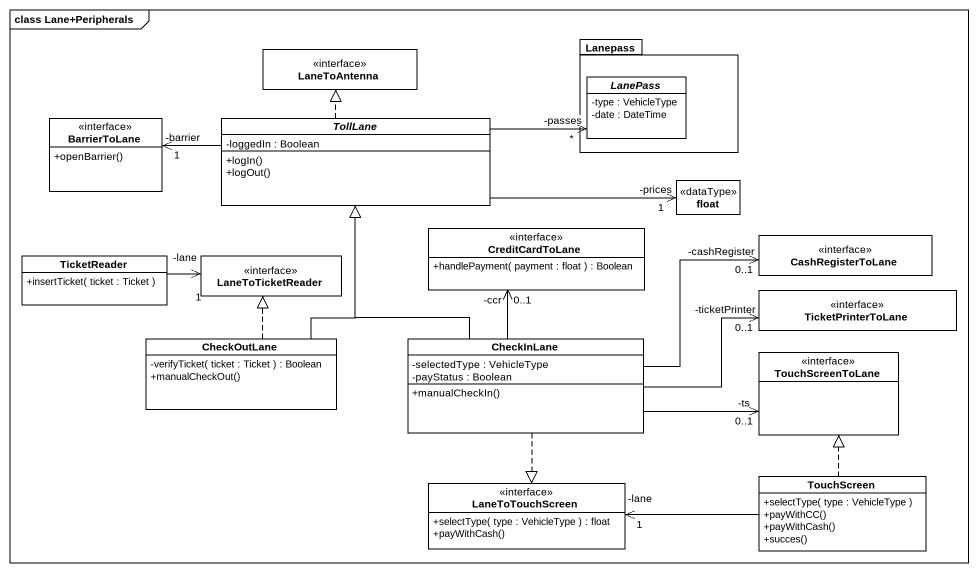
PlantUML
@startuml
mainframe class Lane+Peripherals
hide circle
hide empty members
skinparam classAttributeIconSize 0
package Lanepass {
  abstract class LanePass {
    -type : VehicleType
    -date : DateTime
  }
}
interface LaneToAntenna
interface BarrierToLane {
  +openBarrier()
}
abstract class TollLane {
  -loggedIn : Boolean
  +logIn()
  +logOut()
}
class float <<dataType>>
class TicketReader {
  +insertTicket( ticket : Ticket )
}
interface LaneToTicketReader
interface CreditCardToLane {
  +handlePayment( payment : float ) : Boolean
}
interface CashRegisterToLane
interface TicketPrinterToLane
class CheckOutLane {
  -verifyTicket( ticket : Ticket ) : Boolean
  +manualCheckOut()
}
class CheckInLane {
  -selectedType : VehicleType
  -payStatus : Boolean
  +manualCheckIn()
}
interface TouchScreenToLane
interface LaneToTouchScreen {
  +selectType( type : VehicleType ) : float
  +payWithCash()
}
class TouchScreen {
  +selectType( type : VehicleType )
  +payWithCC()
  +payWithCash()
  +succes()
}
TollLane .up.|> LaneToAntenna
TollLane -right-> "-passes\n*" LanePass
TollLane -left-> "1\n-barrier" BarrierToLane
TollLane -right-> "-prices\n1" float
TicketReader -right-> "-lane\n1" LaneToTicketReader
CheckOutLane -up-|> TollLane
CheckOutLane .up.|> LaneToTicketReader
CheckInLane -up-|> TollLane
CheckInLane -up-> "0..1\n-ccr" CreditCardToLane
CheckInLane -right-> "-cashRegister\n0..1" CashRegisterToLane
CheckInLane -right-> "0..1\n-ticketPrinter" TicketPrinterToLane
CheckInLane -right-> "0..1\n-ts" TouchScreenToLane
CheckInLane ..|> LaneToTouchScreen
TouchScreen .up.|> TouchScreenToLane
TouchScreen -left-> "1\n-lane" LaneToTouchScreen
@enduml
